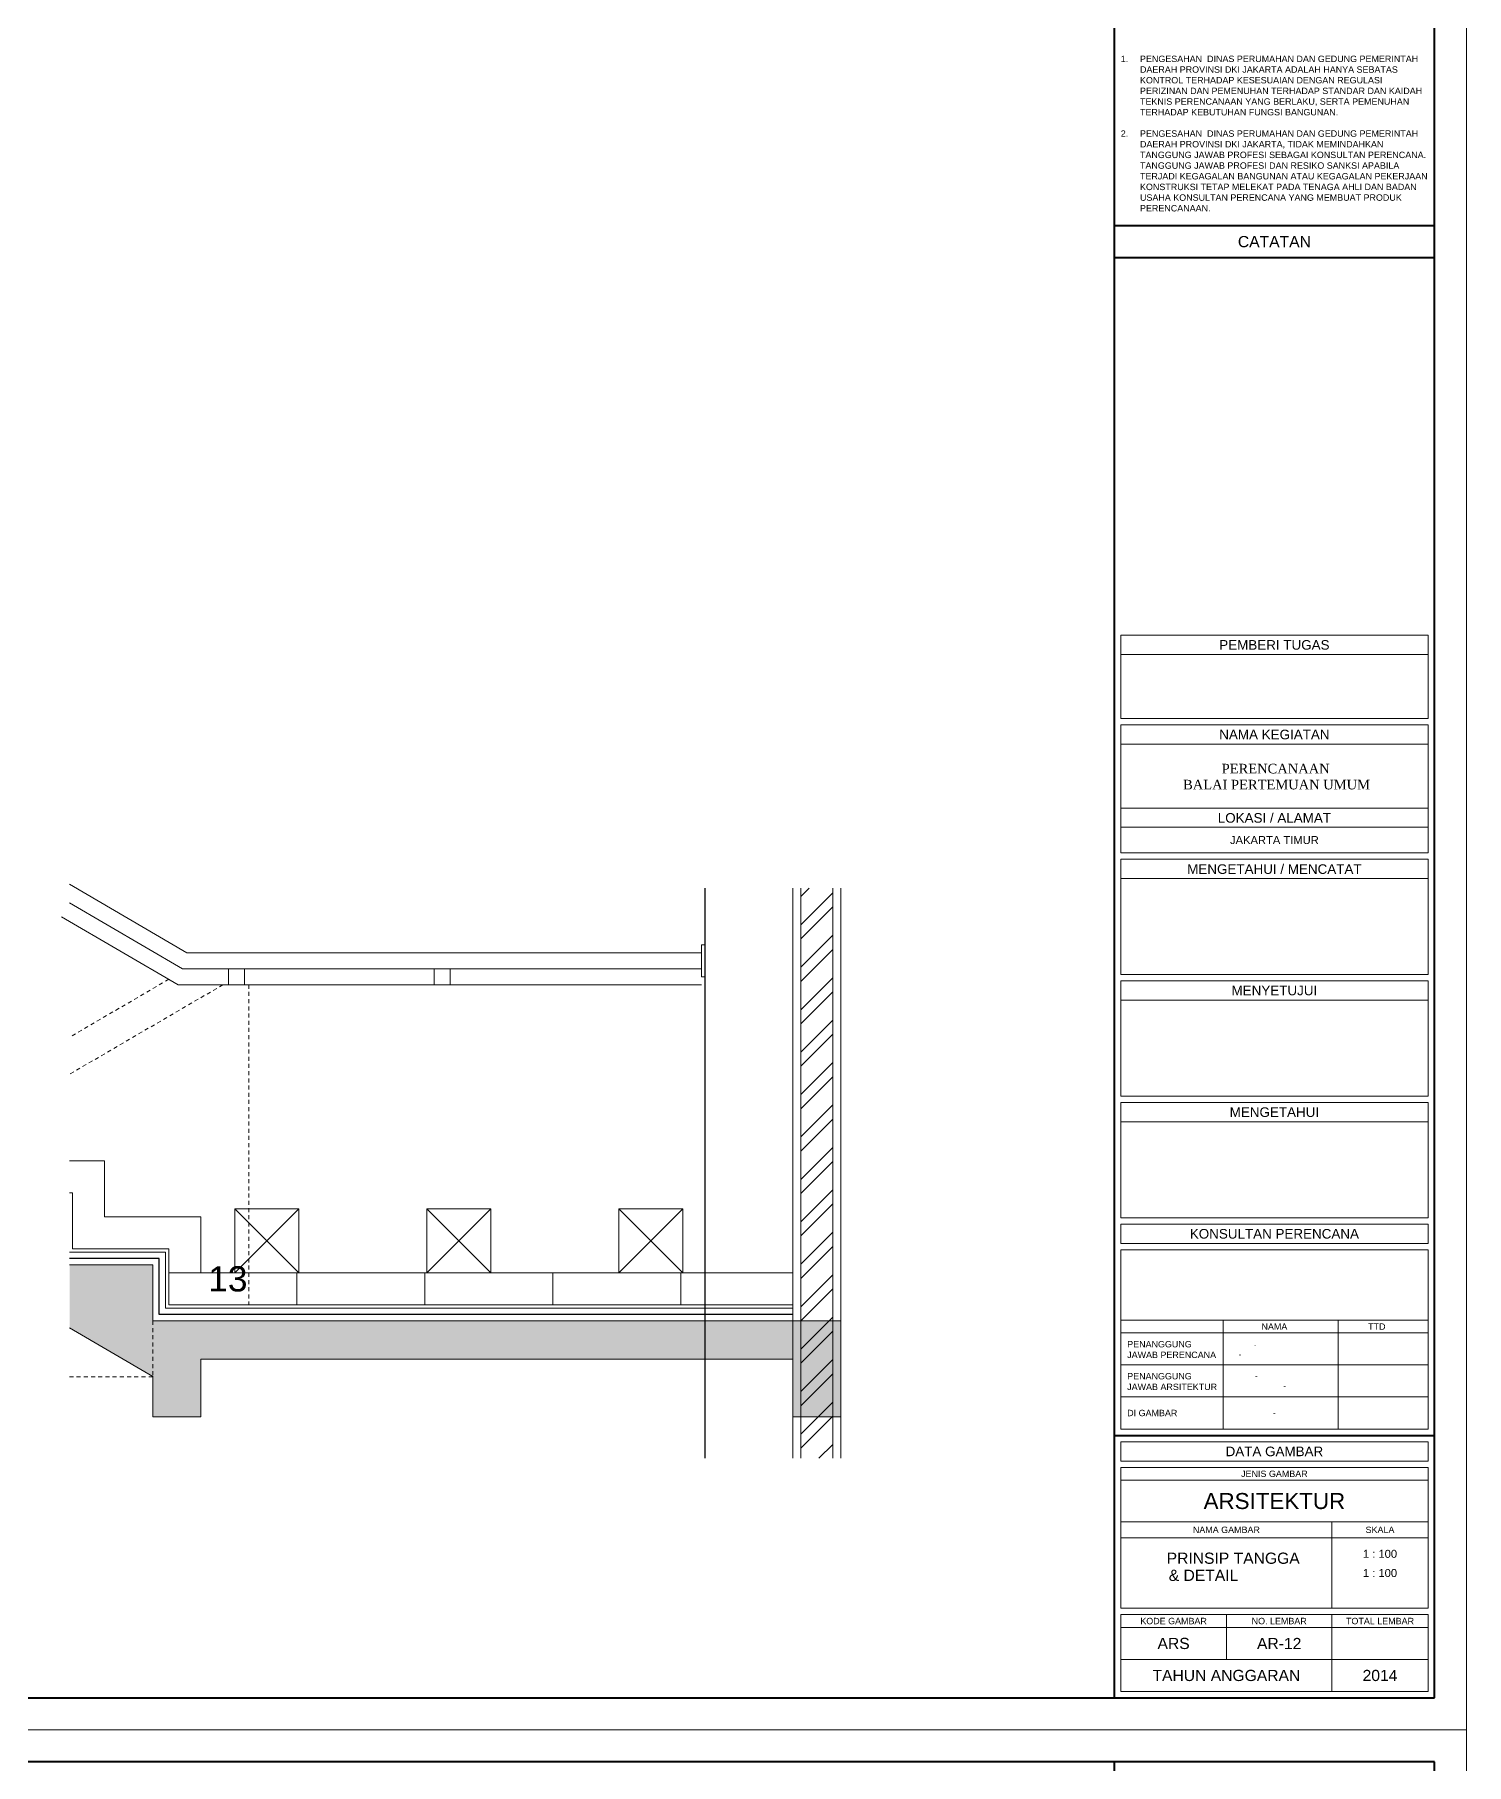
# Model space of a CAD drawing. Header units: inches. Extents: x 249 to 1192, y -18 to 440.
# Drawn here: x 540.5 to 585.2, y 114.4 to 168.5 of the extents above; entities that cross this region are included whole.
import ezdxf
from ezdxf.enums import TextEntityAlignment as Align

# ---------------------------------------------------------------- set-up
doc = ezdxf.new("R2010")
doc.units = ezdxf.units.IN
doc.header["$MEASUREMENT"] = 0
doc.linetypes.add('HIDDEN', pattern=[0.375, 0.25, -0.125])
for name, color, linetype, lineweight in [('ARSIR BETON', 8, 'Continuous', 0), ('ARSIR KERAMIK', 66, 'Continuous', 25), ('BALOK', 3, 'Continuous', 20), ('DIMENSI', 85, 'Continuous', 20), ('DINDING', 6, 'Continuous', 0), ('DINDING2', 137, 'Continuous', 20), ('GRS KOP', 1, 'Continuous', 40), ('KOP', 7, 'Continuous', 20), ('LANTAI', 135, 'Continuous', 9), ('TEXT (KET. RUANG)', 7, 'Continuous', 5)]:
    doc.layers.add(name, color=color, linetype=linetype, lineweight=lineweight)
doc.layers.add('ARSIR DINDING', color=64, linetype='Continuous')
doc.layers.add('KOLOM', color=5, linetype='Continuous')
doc.styles.add('R', font='romantic.ttf')
doc.styles.get("Standard").update_dxf_attribs({"font": 'arial.ttf'})
doc.linetypes.add('BATTING', pattern='A,0.0001,-0.1,[134,ltypeshp.shx,S=0.1,R=0,X=-0.1,Y=0],-0.2,[134,ltypeshp.shx,S=0.1,R=180,X=0.1,Y=0],-0.1', length=0.4001)

# ---------------------------------------------------------------- blocks, each defined once
blk = doc.blocks.new('KOP-ARS')
at = {"layer": 'GRS KOP'}
for p, q in [((83, 54), (1, 54)), ((73, 1), (73, 54)), ((83, 1), (83, 54)), ((73, 47), (83, 47)), ((73, 46), (83, 46)), ((73, 9.2), (83, 9.2)), ((1, 1), (83, 1))]:
    blk.add_line(p, q, dxfattribs=at)
at = {"layer": 'KOP'}
for p, q in [((73.2, 31.6), (73.2, 34.2)), ((82.8, 34.2), (73.2, 34.2)), ((82.8, 31.6), (82.8, 34.2)), ((82.8, 33.6), (73.2, 33.6)), ((82.8, 31.6), (73.2, 31.6)), ((73.2, 27.4), (73.2, 31.4)), ((82.8, 31.4), (73.2, 31.4)), ((82.8, 27.4), (82.8, 31.4)), ((82.8, 30.8), (73.2, 30.8)), ((82.8, 28.8), (73.2, 28.8)), ((82.8, 28.2), (73.2, 28.2)), ((82.8, 27.4), (73.2, 27.4)), ((73.2, 23.6), (73.2, 27.2)), ((82.8, 27.2), (73.2, 27.2)), ((82.8, 23.6), (82.8, 27.2)), ((82.8, 26.6), (73.2, 26.6)), ((82.8, 23.6), (73.2, 23.6)), ((73.2, 19.8), (73.2, 23.4)), ((82.8, 23.4), (73.2, 23.4)), ((82.8, 19.8), (82.8, 23.4)), ((82.8, 22.8), (73.2, 22.8)), ((82.8, 19.8), (73.2, 19.8)), ((73.2, 16), (73.2, 19.6)), ((82.8, 19.6), (73.2, 19.6)), ((82.8, 16), (82.8, 19.6)), ((82.8, 19), (73.2, 19)), ((82.8, 16), (73.2, 16)), ((73.2, 9.4), (73.2, 15)), ((82.8, 15), (73.2, 15)), ((82.8, 9.4), (82.8, 15)), ((82.8, 12.8), (73.2, 12.8)), ((76.4, 9.4), (76.4, 12.8)), ((79.993, 9.4), (79.993, 12.8)), ((82.8, 12.4), (73.2, 12.4)), ((73.2, 12.4), (73.2, 11.4)), ((82.8, 11.4), (73.2, 11.4)), ((82.8, 10.4), (73.2, 10.4)), ((82.8, 9.4), (73.2, 9.4)), ((73.2, 7.8), (82.8, 7.8)), ((73.2, 6.5), (82.8, 6.5)), ((79.8, 3.8), (79.8, 6.5)), ((73.2, 6), (82.8, 6)), ((76.5, 2.2), (76.5, 3.6)), ((79.8, 1.2), (79.8, 3.6)), ((73.2, 3.2), (82.8, 3.2)), ((73.2, 2.2), (82.8, 2.2))]:
    blk.add_line(p, q, dxfattribs=at)
for points in [[(0, 0), (84, 0), (84, 55), (0, 55)], [(73.2, 15.2), (82.8, 15.2), (82.8, 15.8), (73.2, 15.8)], [(73.2, 8.4), (82.8, 8.4), (82.8, 9), (73.2, 9)], [(73.2, 3.8), (82.8, 3.8), (82.8, 8.2), (73.2, 8.2)], [(73.2, 1.2), (82.8, 1.2), (82.8, 3.6), (73.2, 3.6)]]:
    blk.add_lwpolyline(points, close=True, dxfattribs=at)
blk.add_text('-', height=0.18).set_placement((76.884, 11.64))
for s, height, p in [('CATATAN', 0.35, (78, 46.5)), ('PEMBERI TUGAS', 0.3, (78, 33.9)), ('NAMA KEGIATAN', 0.3, (78, 31.1)), ('LOKASI / ALAMAT', 0.3, (78, 28.5)), ('JAKARTA TIMUR', 0.25, (78, 27.8)), ('MENGETAHUI / MENCATAT', 0.3, (78, 26.9)), ('MENYETUJUI', 0.3, (78, 23.1)), ('MENGETAHUI', 0.3, (78, 19.3)), ('KONSULTAN PERENCANA', 0.3, (78, 15.5)), ('NAMA', 0.2, (78, 12.6)), ('TTD', 0.2, (81.2, 12.6)), ('DATA GAMBAR', 0.3, (78, 8.7)), ('JENIS GAMBAR', 0.2, (78, 8)), ('ARSITEKTUR', 0.5, (78, 7.15)), ('NAMA GAMBAR', 0.2, (76.5, 6.25)), ('SKALA', 0.2, (81.3, 6.25)), ('KODE GAMBAR', 0.2, (74.85, 3.4)), ('NO. LEMBAR', 0.2, (78.15, 3.4)), ('TOTAL LEMBAR', 0.2, (81.3, 3.4)), ('ARS', 0.35, (74.85, 2.7)), ('TAHUN ANGGARAN', 0.35, (76.5, 1.7))]:
    blk.add_text(s, height=height, dxfattribs=at).set_placement(p, align=Align.MIDDLE)
blk.add_text('-', height=0.187, dxfattribs=at).set_placement((78.323, 10.65), align=Align.CENTER)
for s, insert, char_height, width, attachment_point in [('\\pi-0.6,l0.6,t0.6;1.^IPENGESAHAN  DINAS PERUMAHAN DAN GEDUNG PEMERINTAH DAERAH PROVINSI DKI JAKARTA ADALAH HANYA SEBATAS KONTROL TERHADAP KESESUAIAN DENGAN REGULASI PERIZINAN DAN PEMENUHAN TERHADAP STANDAR DAN KAIDAH TEKNIS PERENCANAAN YANG BERLAKU, SERTA PEMENUHAN TERHADAP KEBUTUHAN FUNGSI BANGUNAN.\\P\\P2.^IPENGESAHAN  DINAS PERUMAHAN DAN GEDUNG PEMERINTAH DAERAH PROVINSI DKI JAKARTA, TIDAK MEMINDAHKAN TANGGUNG JAWAB PROFESI SEBAGAI KONSULTAN PERENCANA. TANGGUNG JAWAB PROFESI DAN RESIKO SANKSI APABILA TERJADI KEGAGALAN BANGUNAN ATAU KEGAGALAN PEKERJAAN KONSTRUKSI TETAP MELEKAT PADA TENAGA AHLI DAN BADAN USAHA KONSULTAN PERENCANA YANG MEMBUAT PRODUK PERENCANAAN.', (73.2, 49.875), 0.2, 9.6, 4), ('-', (77.357, 12.13), 0.18, 2.5923, 1), ('-', (77.396, 11.157), 0.18, 3.89249, 1)]:
    blk.add_mtext(s, dxfattribs=dict(at, insert=insert, char_height=char_height, width=width, attachment_point=attachment_point))
at = {"layer": 'KOP', "insert": (73.529, 30.184), "char_height": 0.3, "attachment_point": 1, "style": 'R'}
blk.add_mtext_dynamic_manual_height_columns('\\pi2.8239;PERENCANAAN\\P\\pi1.6183;BALAI PERTEMUAN UMUM', width=8.94019, gutter_width=1.75, heights=[0], dxfattribs=at)
at = {"layer": 'KOP', "char_height": 0.2, "attachment_point": 1}
for s, insert in [('PENANGGUNG\\PJAWAB PERENCANA', (73.4, 12.15)), ('PENANGGUNG\\PJAWAB ARSITEKTUR', (73.4, 11.15)), ('DI GAMBAR', (73.4, 10))]:
    blk.add_mtext_dynamic_manual_height_columns(s, width=2.90143, gutter_width=1.75, heights=[0], dxfattribs=dict(at, insert=insert))
at = {"layer": 'KOP'}
for tag, height, p in [('SUKMA', 0.2, (78, 9.9)), ('1:100', 0.25, (81.3, 5.5)), ('1:100', 0.25, (81.3, 4.9)), ('1:100', 0.25, (81.3, 4.3)), ('AR-01', 0.35, (78.15, 2.7)), ('10', 0.35, (81.3, 2.7)), ('2012', 0.35, (81.3, 1.7))]:
    blk.add_attdef(tag, text='', height=height, dxfattribs=at).set_placement(p, align=Align.MIDDLE)
for p in [(73.7, 5.325), (73.7, 4.725), (73.7, 4.125)]:
    blk.add_attdef('-', p, '', height=0.35, dxfattribs=at)
blk = doc.blocks.new('ROOSTER')
at = {"layer": 'DINDING'}
blk.add_lwpolyline([(697.1307, 206.2812), (697.3307, 206.2812), (697.3307, 206.4812), (697.1307, 206.4812)], close=True, dxfattribs=at)
for points in [[(697.1307, 206.2812), (697.3307, 206.4812)], [(697.3307, 206.2812), (697.1307, 206.4812)]]:
    blk.add_lwpolyline(points, dxfattribs=at)

msp = doc.modelspace()

# ---------------------------------------------------------------- hatches: boundary and pattern name
at = {"layer": 'ARSIR BETON'}
h = msp.add_hatch(color=256, dxfattribs=at)
h.paths.add_polyline_path([(564.1664, 128.2685), (561.4164, 128.2685), (561.4164, 127.0685), (564.1664, 127.0685)])
h.paths.add_polyline_path([(565.4164, 128.2685), (564.4164, 128.2685), (564.4164, 125.2685), (565.4164, 125.2685)])
h.paths.add_polyline_path([(564.4164, 128.2685), (564.1664, 128.2685), (564.1664, 125.2685), (564.4164, 125.2685)])
h.paths.add_polyline_path([(565.6664, 128.2685), (565.4164, 128.2685), (565.4164, 125.2685), (565.6664, 125.2685)])
h.paths.add_polyline_path([(541.5688, 130.0185), (541.5688, 128.0472), (544.1664, 126.532), (544.1664, 125.2685), (545.6664, 125.2685), (545.6664, 127.0685), (561.4164, 127.0685), (561.4164, 128.2685), (544.1664, 128.2685), (544.1664, 130.0185)])
at = {"layer": 'ARSIR DINDING'}
h = msp.add_hatch(dxfattribs=at)
h.set_pattern_fill('ANSI32', color=256, scale=2.5, style=0)
h.set_pattern_definition([(45, (564.4164, 103.5185), (-0.662913, 0.662913), []), (45, (564.8584, 103.5185), (-0.662913, 0.662913), [])])
h.paths.add_polyline_path([(565.4164, 141.7856), (564.4164, 141.7856), (564.4164, 123.9721), (565.4164, 123.9721)])
at = {"layer": 'DIMENSI'}
h = msp.add_hatch(dxfattribs=at)
h.set_pattern_fill('_USER', color=256, scale=4, angle=90, style=0, pattern_type=0)
h.set_pattern_definition([(90, (544.6664, 128.7685), (-4, 2e-16), [])])
h.paths.add_polyline_path([(561.4164, 129.7685), (545.6664, 129.7685), (544.6664, 128.7685), (561.4164, 128.7685)])
h.paths.add_polyline_path([(564.1664, 129.7685), (561.4164, 129.7685), (561.4164, 128.7685), (564.1664, 128.7685)])

# ---------------------------------------------------------------- linework, layer by layer
at = {"layer": 'ARSIR KERAMIK', "linetype": 'BATTING', "ltscale": 0.05}
msp.add_lwpolyline([(564.1664, 128.4685), (544.3664, 128.4685), (544.3664, 130.2185), (541.5688, 130.2185)], dxfattribs=at)
at = {"layer": 'BALOK'}
msp.add_lwpolyline([(541.5688, 128.0472), (544.1664, 126.532), (544.1664, 125.2685), (545.6664, 125.2685), (545.6664, 127.0685), (564.1664, 127.0685), (564.1664, 125.2685), (565.6664, 125.2685), (565.6664, 128.2685), (544.1664, 128.2685), (544.1664, 130.0185), (541.5688, 130.0185)], dxfattribs=at)
at = {"layer": 'BALOK', "linetype": 'HIDDEN', "ltscale": 0.5}
msp.add_lwpolyline([(565.6664, 128.2685), (544.1664, 128.2685), (544.1664, 126.5185), (541.5688, 126.5185)], dxfattribs=at)
at = {"layer": 'DIMENSI'}
for points in [[(564.1664, 129.7685), (545.6664, 129.7685), (545.6664, 131.5185), (542.6664, 131.5185), (542.6664, 133.2685), (541.5688, 133.2685)], [(564.1664, 128.7685), (544.6664, 128.7685), (544.6664, 130.5185), (541.6664, 130.5185), (541.6664, 132.2685), (541.5688, 132.2685)], [(545.6664, 129.7685), (544.6664, 129.7685)]]:
    msp.add_lwpolyline(points, dxfattribs=at)
at = {"layer": 'DINDING', "linetype": 'HIDDEN', "ltscale": 0.5}
msp.add_line((544.6714, 138.9396), (541.5688, 137.1298), dxfattribs=at)
at = {"layer": 'DINDING'}
for points in [[(564.1664, 141.7856), (564.1664, 123.9721)], [(565.6664, 123.9721), (565.6664, 141.7856)], [(561.3164, 138.7685), (544.9647, 138.7685), (541.3169, 140.8964)]]:
    msp.add_lwpolyline(points, dxfattribs=at)
at = {"layer": 'DINDING', "linetype": 'HIDDEN', "ltscale": 0.5}
for points in [[(546.3626, 138.7685), (541.5688, 135.9721)], [(547.1664, 138.7685), (547.1664, 128.7685)]]:
    msp.add_lwpolyline(points, dxfattribs=at)
at = {"layer": 'DINDING2'}
for points in [[(541.5688, 141.9072), (545.2351, 139.7685), (561.3164, 139.7685)], [(564.4164, 141.7856), (564.4164, 123.9721)], [(565.4164, 123.9721), (565.4164, 141.7856)], [(561.3164, 139.2685), (545.0999, 139.2685), (541.5688, 141.3283)], [(561.4164, 140.0185), (561.3164, 140.0185), (561.3164, 139.0185), (561.4164, 139.0185)], [(546.5321, 139.2685), (546.5321, 138.7685)], [(547.0321, 139.2685), (547.0321, 138.7685)], [(552.9582, 139.2685), (552.9582, 138.7685)], [(553.4582, 139.2685), (553.4582, 138.7685)]]:
    msp.add_lwpolyline(points, dxfattribs=at)
at = {"layer": 'KOLOM'}
for points in [[(561.4164, 141.7856), (561.4164, 139.2685)], [(561.4164, 139.2685), (561.4164, 123.9721)]]:
    msp.add_lwpolyline(points, dxfattribs=at)
at = {"layer": 'LANTAI'}
msp.add_lwpolyline([(541.5688, 130.4185), (544.5664, 130.4185), (544.5664, 128.6685), (564.1664, 128.6685)], dxfattribs=at)

# ---------------------------------------------------------------- block references
at = {"layer": 'DINDING', "xscale": 10.00000000000227, "yscale": 10.00000000000227, "zscale": 10.00000000000227}
for p in [(-6424.5721, -1933.0439), (-6418.5721, -1933.0439), (-6412.5721, -1933.0439)]:
    msp.add_blockref('ROOSTER', p, dxfattribs=at)
at = {"layer": 'KOP'}
ref = msp.add_blockref('KOP-ARS', (501.2179, 115.4885), dxfattribs=at)
ref.add_attrib('-', '-', dxfattribs={"height": 0.2}).set_placement((579.2179, 125.3885), align=Align.MIDDLE)
ref.add_attrib('1:100', '1 : 100', dxfattribs={"height": 0.25}).set_placement((582.5179, 120.3885), align=Align.MIDDLE)
ref.add_attrib('1:100', '1 : 100', dxfattribs={"height": 0.25}).set_placement((582.5179, 120.9885), align=Align.MIDDLE)
ref.add_attrib('-', '& DETAIL', (575.9163, 120.1414), dxfattribs={"height": 0.35})
ref.add_attrib('-', '         PRINSIP TANGGA', (574.6304, 120.6765), dxfattribs={"height": 0.35})
ref.add_attrib('AR-01', 'AR-12', dxfattribs={"height": 0.35}).set_placement((579.3679, 118.1885), align=Align.MIDDLE)
ref.add_attrib('2012', '2014', dxfattribs={"height": 0.35}).set_placement((582.5179, 117.1885), align=Align.MIDDLE)
msp.add_blockref('KOP-ARS', (501.2179, 60.4885), dxfattribs=at)

# ---------------------------------------------------------------- texts
at = {"layer": 'TEXT (KET. RUANG)'}
msp.add_text('13', height=0.78877, dxfattribs=at).set_placement((545.9039, 129.1857))

doc.saveas('drawing.dxf')
